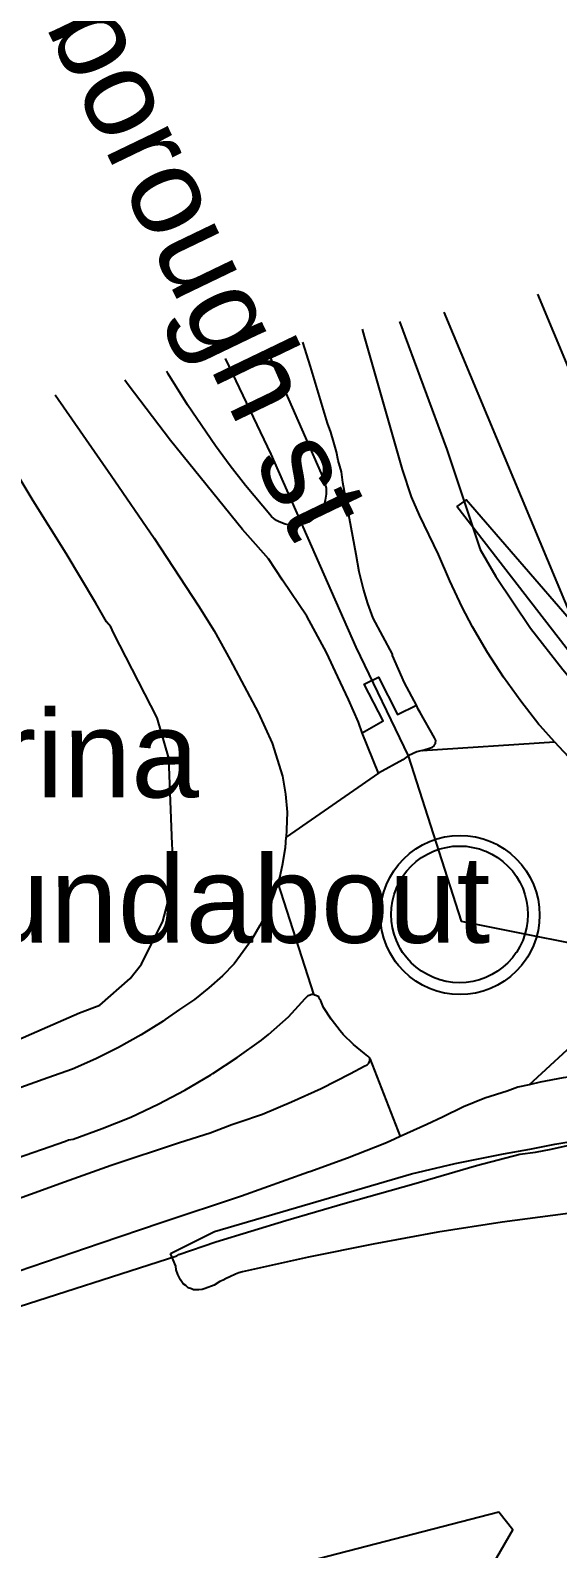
# Model space of a CAD drawing. Header units: millimetres. Extents: x 111502 to 977541, y 8702 to 1044108.
# Drawn here: x 487079.9 to 487140.4, y 237045 to 237219.1 of the extents above; entities that cross this region are included whole.
import ezdxf

# ---------------------------------------------------------------- set-up
doc = ezdxf.new("R2010")
doc.units = ezdxf.units.MM
doc.header["$LTSCALE"] = 0.25
doc.linetypes.add('DASHED2', pattern=[9.525, 6.35, -3.175])
doc.layers.add('E HVSS As Laid HV', color=10, linetype='Continuous')
doc.layers.add('X HVSS Site Background', color=8, linetype='Continuous')
doc.styles.add('Arial', font='arial.ttf')

# ---------------------------------------------------------------- blocks, each defined once
blk = doc.blocks.new('OS MAP 060722')
at = {"layer": 'X HVSS Site Background'}
for points in [[(-1683.29, -1939.47), (-1668.38, -1975.16), (-1658.38, -1971.21), (-1672.48, -1937.43)], [(-1670.58, -1988.75), (-1672.23, -1986.91), (-1672.38, -1986.76), (-1674.43, -1984.11), (-1676.43, -1981.36), (-1678.28, -1978.51), (-1679.98, -1975.56), (-1681.18, -1973.31), (-1682.58, -1970.31), (-1683.88, -1967.26), (-1686.08, -1962.76), (-1686.98, -1960.66), (-1688.03, -1957.51), (-1692.38, -1942.26), (-1692.6, -1941.45)], [(-1688.38, -1940.55), (-1682.95, -1955.22), (-1679.11, -1966.69), (-1677.31, -1969.78), (-1673.34, -1975.74), (-1669.65, -1980.47), (-1667.86, -1982.57), (-1662.11, -1988.54), (-1658.25, -1991.85), (-1655.18, -1994.18), (-1652, -1996.37), (-1648.7, -1998.35), (-1645.27, -2000.08), (-1641.03, -2001.73), (-1637.32, -2002.76), (-1633.54, -2003.48), (-1629.72, -2003.9), (-1626.98, -2004.01)], [(-1686.43, -1984.56), (-1687.78, -1982.01), (-1689.18, -1978.86), (-1689.18, -1978.71), (-1691.38, -1974.56), (-1691.98, -1972.91), (-1692.48, -1971.26), (-1692.98, -1969.26), (-1693.33, -1967.26), (-1694.88, -1959.01), (-1695.03, -1957.81), (-1695.38, -1956.51), (-1695.58, -1955.51), (-1695.88, -1954.41), (-1696.23, -1953.26), (-1696.63, -1952.21), (-1698.58, -1945.71), (-1699.43, -1942.91)], [(-1703.57, -1943.79), (-1697.08, -1958.61), (-1696.98, -1959.01), (-1696.83, -1959.31), (-1696.78, -1959.66), (-1696.78, -1960.36), (-1696.88, -1961.06), (-1696.98, -1961.41), (-1697.18, -1961.76), (-1697.33, -1962.06), (-1697.48, -1962.41), (-1697.73, -1962.66), (-1697.98, -1963.01), (-1698.23, -1963.16), (-1698.48, -1963.36), (-1698.78, -1963.56), (-1699.18, -1963.71), (-1699.73, -1963.86), (-1700.03, -1963.91), (-1700.43, -1964.01), (-1701.48, -1963.81), (-1702.18, -1963.51), (-1702.48, -1963.36), (-1702.78, -1963.16), (-1703.03, -1962.91), (-1706.03, -1959.36), (-1707.78, -1957.11), (-1709.48, -1954.81), (-1712.68, -1950.11), (-1714.88, -1946.56), (-1715.06, -1946.24)], [(-1708.34, -1944.81), (-1703.11, -1955.78), (-1693.36, -1977.9), (-1687.38, -1990.36), (-1681.28, -2009.31), (-1661.38, -2013.31), (-1644.61, -2016.4), (-1630.11, -2018.78), (-1614.23, -2022.03), (-1589.61, -2026.78), (-1579.48, -2028.53), (-1571.86, -2029.53), (-1560.18, -2030.91), (-1540.18, -2033.66)], [(-1692.63, -1987.71), (-1693.08, -1986.51), (-1694.23, -1983.91), (-1695.43, -1981.31), (-1696.73, -1978.51), (-1698.98, -1974.36), (-1701.78, -1970.21), (-1703.38, -1967.76), (-1704.83, -1966.11), (-1706.38, -1964.41), (-1714.63, -1954.21), (-1719.48, -1947.81), (-1719.86, -1947.27)], [(-1727.84, -1948.97), (-1721.43, -1958.21), (-1716.48, -1965.41), (-1711.43, -1973.16), (-1709.63, -1976.01), (-1707.78, -1979.36), (-1704.58, -1985.41), (-1702.98, -1988.91), (-1701.78, -1992.71), (-1701.43, -1994.76), (-1701.23, -1996.81), (-1701.33, -1998.86), (-1701.37, -1999.68)], [(-1812.53, -2058.1), (-1725.07, -2019.84), (-1722.71, -2018.95), (-1719.24, -2015.9), (-1717.95, -2014.25), (-1715.52, -2009.31), (-1714.54, -2005.74), (-1714.28, -2002.96), (-1714.43, -2000.5), (-1714.81, -1990.63), (-1716.17, -1985.99), (-1721.18, -1976.26), (-1721.48, -1975.56), (-1721.98, -1975.01), (-1723.18, -1972.86), (-1726.58, -1967.16), (-1730.38, -1961.11), (-1735.78, -1952.16)], [(-1668.41, -1975.21), (-1680.73, -1961.01), (-1681.78, -1961.76)], [(-1626.98, -2004.01), (-1631.58, -2003.31), (-1634.38, -2002.81), (-1638.63, -2001.46), (-1643.18, -1999.91), (-1644.63, -1999.31), (-1649.28, -1996.91), (-1651.23, -1995.81), (-1654.03, -1994.01), (-1658.58, -1990.61), (-1660.28, -1989.01), (-1660.83, -1988.51), (-1667.03, -1980.86), (-1681.78, -1961.76)], [(-1692.63, -1987.71), (-1690.23, -1986.36), (-1692.43, -1982.16), (-1690.78, -1981.36), (-1688.58, -1985.61), (-1686.43, -1984.56)], [(-1685.78, -1989.76), (-1684.58, -1989.36), (-1684.38, -1989.21), (-1684.33, -1989.06), (-1684.23, -1988.91), (-1684.18, -1988.61), (-1684.33, -1988.31), (-1685.98, -1985.41), (-1686.23, -1985.01), (-1686.43, -1984.56)], [(-1690.78, -1992.36), (-1692.63, -1987.71)], [(-1685.78, -1989.76), (-1686.38, -1989.91), (-1686.78, -1990.11), (-1687.38, -1990.36), (-1687.98, -1990.81), (-1690.78, -1992.36)], [(-1685.78, -1989.76), (-1670.58, -1988.75)], [(-1670.58, -1988.75), (-1670.08, -1989.31), (-1667.88, -1991.66), (-1665.58, -1993.91), (-1663.08, -1996.01), (-1662.83, -1996.21), (-1660.18, -1998.26)], [(-1690.78, -1992.36), (-1701.37, -1999.68)], [(-1702.3, -2004.96), (-1702.08, -2004.31), (-1701.78, -2002.91), (-1701.43, -2000.86), (-1701.37, -1999.68)], [(-1673.67, -2013.44), (-1673.83, -2013.7), (-1674.36, -2014.42), (-1674.97, -2015.08), (-1675.63, -2015.68), (-1676.35, -2016.22), (-1677.12, -2016.68), (-1677.93, -2017.06), (-1678.77, -2017.36), (-1679.64, -2017.58), (-1680.53, -2017.71), (-1681.42, -2017.75), (-1682.32, -2017.71), (-1683.21, -2017.58), (-1684.08, -2017.36), (-1684.92, -2017.06), (-1685.73, -2016.68), (-1686.5, -2016.22), (-1687.22, -2015.68), (-1687.88, -2015.08), (-1688.48, -2014.42), (-1688.82, -2013.98), (-1689.02, -2013.7), (-1689.48, -2012.93), (-1689.86, -2012.12), (-1690.16, -2011.27), (-1690.38, -2010.4), (-1690.51, -2009.52), (-1690.56, -2008.62), (-1690.51, -2007.73), (-1690.38, -2006.84), (-1690.16, -2005.97), (-1689.86, -2005.13), (-1689.48, -2004.32), (-1689.02, -2003.55), (-1688.48, -2002.83), (-1687.88, -2002.16), (-1687.22, -2001.56), (-1686.5, -2001.03), (-1685.73, -2000.57), (-1684.92, -2000.18), (-1684.08, -1999.88), (-1683.21, -1999.66), (-1682.32, -1999.53), (-1681.42, -1999.49), (-1680.53, -1999.53), (-1679.64, -1999.66), (-1678.77, -1999.88), (-1677.93, -2000.18), (-1677.24, -2000.51), (-1677.12, -2000.57), (-1676.35, -2001.03), (-1675.63, -2001.56), (-1674.97, -2002.16), (-1674.36, -2002.83), (-1673.83, -2003.55), (-1673.37, -2004.32), (-1672.99, -2005.13), (-1672.68, -2005.97), (-1672.47, -2006.84), (-1672.34, -2007.73), (-1672.29, -2008.62), (-1672.34, -2009.52), (-1672.47, -2010.4), (-1672.68, -2011.27), (-1672.99, -2012.12), (-1673.37, -2012.93), (-1673.67, -2013.44)], [(-1688.27, -2012.47), (-1688.39, -2012.25), (-1688.72, -2011.55), (-1688.98, -2010.82), (-1689.17, -2010.08), (-1689.28, -2009.32), (-1689.32, -2008.55), (-1689.28, -2007.78), (-1689.17, -2007.02), (-1688.98, -2006.27), (-1688.72, -2005.55), (-1688.39, -2004.85), (-1688, -2004.19), (-1687.54, -2003.57), (-1687.02, -2003), (-1686.45, -2002.49), (-1685.83, -2002.03), (-1685.17, -2001.63), (-1684.48, -2001.3), (-1683.75, -2001.04), (-1683.01, -2000.86), (-1682.25, -2000.74), (-1681.48, -2000.71), (-1680.71, -2000.74), (-1679.95, -2000.86), (-1679.2, -2001.04), (-1678.62, -2001.25), (-1678.48, -2001.3), (-1677.78, -2001.63), (-1677.12, -2002.03), (-1676.5, -2002.49), (-1675.93, -2003), (-1675.42, -2003.57), (-1674.96, -2004.19), (-1674.56, -2004.85), (-1674.23, -2005.55), (-1673.97, -2006.27), (-1673.79, -2007.02), (-1673.67, -2007.78), (-1673.64, -2008.55), (-1673.67, -2009.32), (-1673.79, -2010.08), (-1673.97, -2010.82), (-1674.23, -2011.55), (-1674.56, -2012.25), (-1674.96, -2012.91), (-1674.97, -2012.93), (-1675.42, -2013.52), (-1675.93, -2014.09), (-1676.5, -2014.61), (-1677.12, -2015.07), (-1677.78, -2015.46), (-1678.48, -2015.79), (-1679.2, -2016.05), (-1679.95, -2016.24), (-1680.71, -2016.35), (-1681.48, -2016.39), (-1682.25, -2016.35), (-1683.01, -2016.24), (-1683.75, -2016.05), (-1684.48, -2015.79), (-1685.17, -2015.46), (-1685.83, -2015.07), (-1686.45, -2014.61), (-1687.02, -2014.09), (-1687.54, -2013.52), (-1688, -2012.91), (-1688.27, -2012.47)], [(-1702.3, -2004.96), (-1702.73, -2006.21), (-1703.43, -2008.01), (-1704.38, -2009.81), (-1705.38, -2011.56), (-1706.58, -2013.21), (-1707.33, -2014.21), (-1708.68, -2015.61), (-1710.23, -2016.96), (-1711.88, -2018.31), (-1713.58, -2019.46), (-1715.23, -2020.61), (-1715.48, -2020.81), (-1717.98, -2022.36), (-1720.58, -2023.81), (-1723.18, -2025.11), (-1725.88, -2026.31), (-1728.68, -2027.31), (-1743.43, -2032.56)], [(-1702.3, -2004.96), (-1698.23, -2017.71)], [(-1739.48, -2039.01), (-1726.68, -2034.56), (-1726.33, -2034.41), (-1725.78, -2034.31), (-1722.48, -2033.11), (-1719.18, -2031.81), (-1716.03, -2030.31), (-1712.98, -2028.71), (-1709.98, -2026.96), (-1709.78, -2026.81), (-1706.98, -2024.96), (-1704.18, -2022.96), (-1703.38, -2022.31), (-1701.08, -2020.31), (-1699.18, -2018.21), (-1698.83, -2017.86), (-1698.73, -2017.81), (-1698.43, -2017.71), (-1698.23, -2017.71)], [(-1691.78, -2025.06), (-1691.83, -2024.96), (-1691.98, -2024.81), (-1692.38, -2024.51), (-1693.63, -2023.46), (-1694.83, -2022.31), (-1695.18, -2021.91), (-1696.18, -2020.56), (-1697.08, -2019.21), (-1697.38, -2018.46), (-1697.58, -2018.21), (-1697.63, -2018.01), (-1697.78, -2017.91), (-1698.08, -2017.81), (-1698.23, -2017.71)], [(-1673.51, -2028.09), (-1660.88, -2016.46)], [(-1734.63, -2042.06), (-1726.78, -2039.21), (-1721.43, -2037.31), (-1713.58, -2034.71), (-1710.08, -2033.61), (-1707.58, -2032.66), (-1706.78, -2032.36), (-1704.08, -2031.46), (-1700.73, -2030.06), (-1697.33, -2028.51), (-1693.98, -2026.81), (-1692.43, -2025.96), (-1692.08, -2025.81), (-1691.88, -2025.61), (-1691.78, -2025.36), (-1691.78, -2025.06)], [(-1691.78, -2025.06), (-1688.27, -2034.03)], [(-1631.63, -2027.71), (-1636.03, -2027.31), (-1642.03, -2026.86), (-1642.23, -2026.86), (-1647.58, -2026.61), (-1652.88, -2026.51), (-1657.78, -2026.51), (-1664.18, -2026.71), (-1666.98, -2026.96), (-1669.58, -2027.31), (-1672.23, -2027.81), (-1673.51, -2028.09)], [(-1673.51, -2028.09), (-1674.78, -2028.36), (-1676.03, -2028.81), (-1678.58, -2029.61), (-1681.03, -2030.61), (-1683.43, -2031.81), (-1685.23, -2032.66), (-1688.27, -2034.03)], [(-1734.12, -2054.19), (-1713.88, -2047.71), (-1713.68, -2047.56), (-1709.43, -2046.11), (-1701.38, -2043.66), (-1694.58, -2041.66), (-1686.73, -2039.46), (-1679.53, -2037.36), (-1674.58, -2036.06), (-1672.78, -2035.81), (-1670.98, -2035.46), (-1667.38, -2034.66)], [(-1714.63, -2047.46), (-1709.58, -2044.91), (-1686.98, -2038.31), (-1681.98, -2037.11), (-1676.43, -2036.01), (-1673.43, -2035.46), (-1670.53, -2034.91), (-1667.53, -2034.41), (-1663.38, -2033.86), (-1660.08, -2033.56), (-1656.83, -2033.36), (-1653.53, -2033.21), (-1650.63, -2033.16), (-1647.83, -2033.16), (-1642.38, -2033.36), (-1639.58, -2033.56), (-1636.68, -2033.86), (-1633.08, -2034.36), (-1632.18, -2033.96)], [(-1688.27, -2034.03), (-1689.43, -2034.56), (-1690.03, -2034.81), (-1694.33, -2036.51), (-1698.63, -2038.06), (-1698.78, -2038.11), (-1706.48, -2040.86), (-1715.68, -2043.91), (-1722.68, -2046.31), (-1732.08, -2049.51)], [(-1664.98, -2042.31), (-1676.58, -2043.86), (-1683.98, -2045.01), (-1691.38, -2046.36), (-1698.78, -2047.86), (-1706.38, -2049.56), (-1706.78, -2049.66), (-1707.18, -2049.81), (-1707.83, -2050.11), (-1708.23, -2050.31), (-1708.58, -2050.51), (-1708.98, -2050.66), (-1709.63, -2051.06), (-1710.63, -2051.46), (-1710.98, -2051.56), (-1711.38, -2051.61), (-1711.98, -2051.61), (-1712.23, -2051.51), (-1712.58, -2051.36), (-1712.88, -2051.11), (-1713.18, -2050.91), (-1713.48, -2050.46), (-1713.78, -2049.86), (-1713.98, -2049.31), (-1714.03, -2048.91), (-1714.63, -2047.46)], [(-1690.18, -2104.77), (-1675.37, -2079.15), (-1676.96, -2077.09), (-1708.45, -2085.26), (-1716.42, -2088.28)]]:
    blk.add_lwpolyline(points, dxfattribs=at)

msp = doc.modelspace()

# ---------------------------------------------------------------- linework, layer by layer
at = {"lineweight": 0}
msp.add_circle((488727.82, 239008.33), 11388.42, dxfattribs=at)

# ---------------------------------------------------------------- block references
at = {"layer": 'E HVSS As Laid HV', "linetype": 'DASHED2', "lineweight": 0}
msp.add_blockref('OS MAP 060722', (488810.58, 239126.31), dxfattribs=at)

# ---------------------------------------------------------------- texts
at = {"lineweight": 0, "insert": (487069.71, 237267.4), "char_height": 10, "attachment_point": 1, "rotation": 295.6947, "style": 'Arial'}
msp.add_mtext_dynamic_manual_height_columns('V8 Marlborough st', width=128.0696, gutter_width=10, heights=[0], dxfattribs=at)
at = {"lineweight": 0, "insert": (487056.52, 237141.17), "char_height": 10, "attachment_point": 1, "style": 'Arial'}
msp.add_mtext_dynamic_manual_height_columns('Marina Roundabout', width=111.2574, gutter_width=10, heights=[0], dxfattribs=at)

doc.saveas('drawing.dxf')
